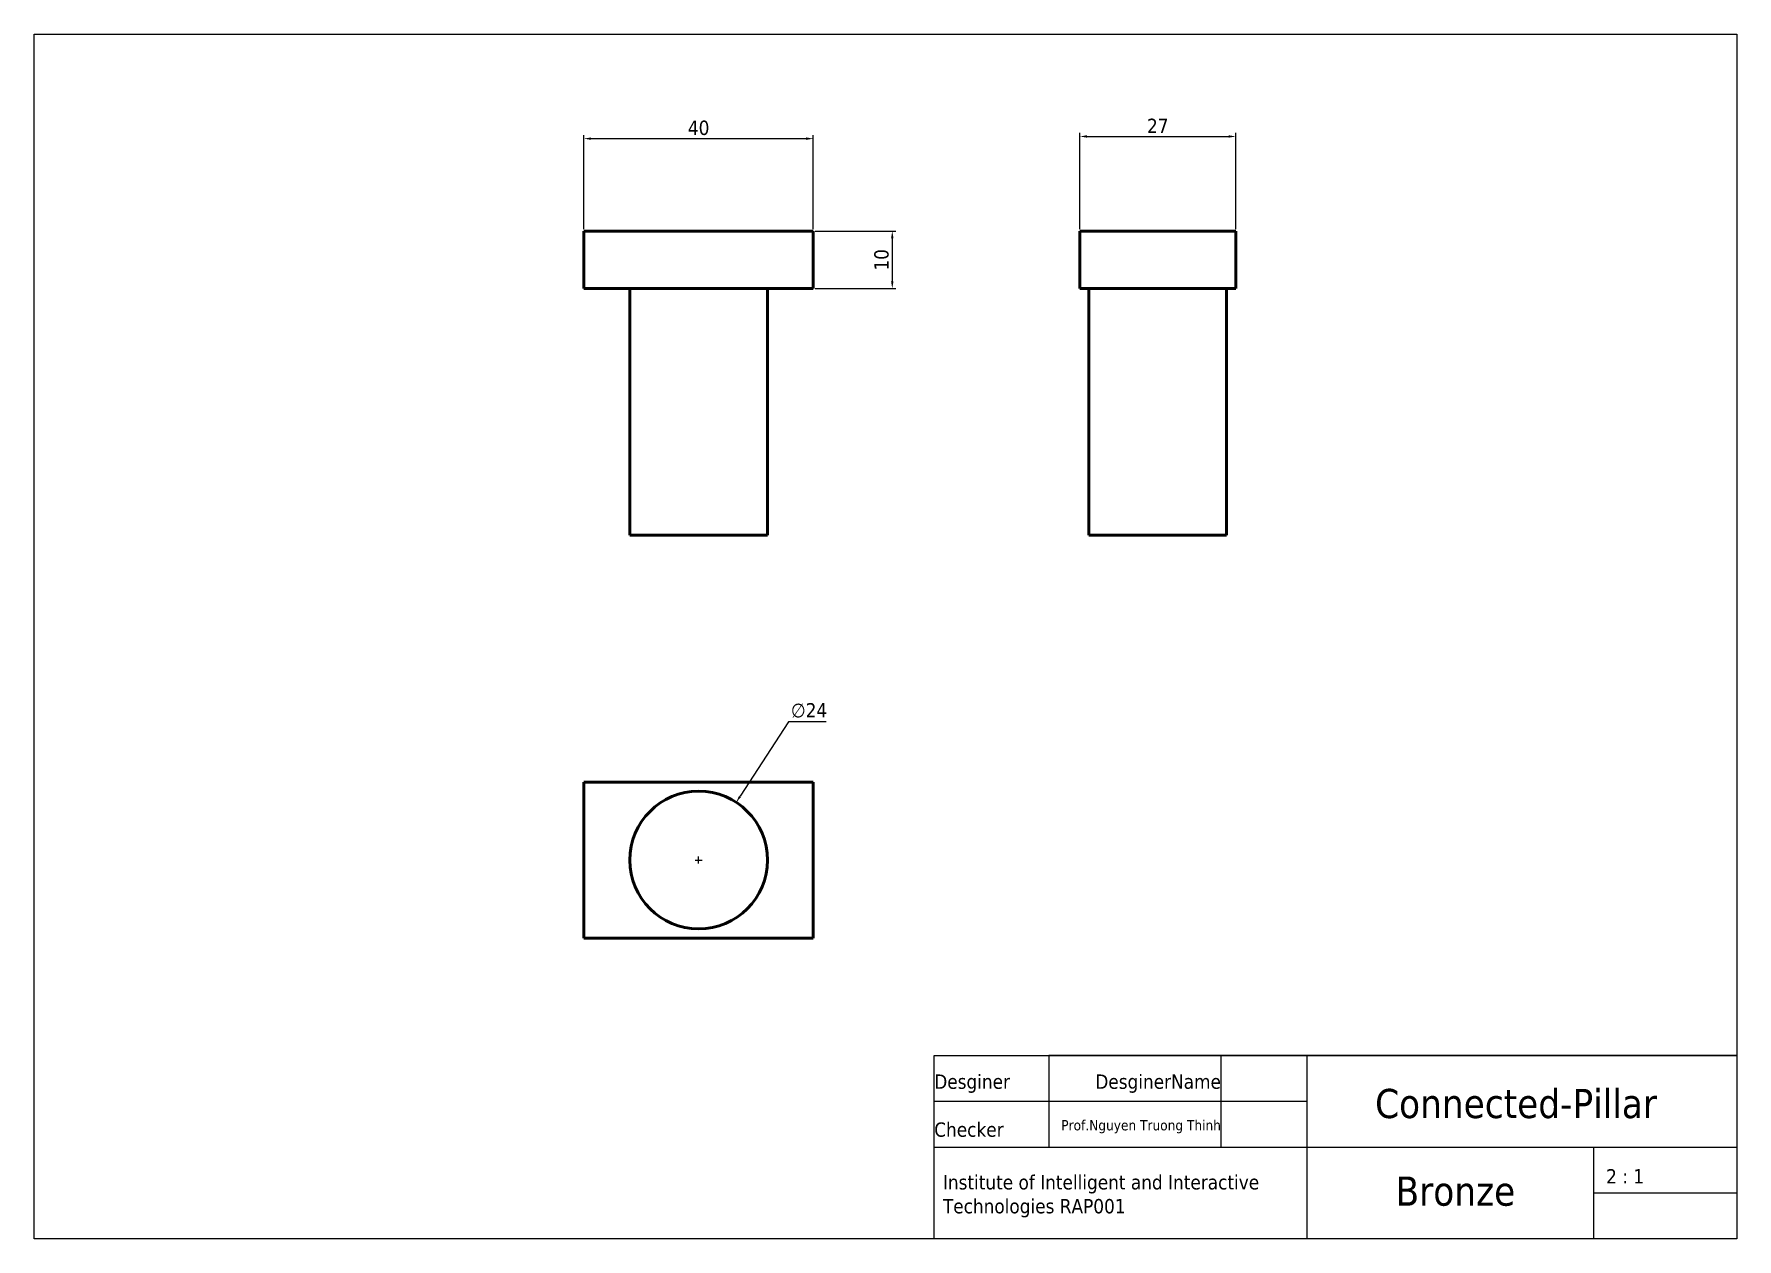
# Model space of a CAD drawing. Header units: millimetres. Extents: x -162 to 135, y 3 to 213.
import ezdxf

# ---------------------------------------------------------------- set-up
doc = ezdxf.new("R2010")
doc.units = ezdxf.units.MM
doc.header["$LTSCALE"] = 6.35
doc.layers.add('Visible (ANSI)', color=7, linetype='Continuous', lineweight=50)
doc.styles.add('Note Text (ISO)', font='tahoma.ttf')
doc.dimstyles.new('General (ISO)', dxfattribs={"dimscale": 0.25, "dimtxt": 10, "dimasz": 5, "dimexe": 2.5, "dimexo": 1.25, "dimgap": 2.286, "dimtad": 1, "dimtoh": 1, "dimdec": 0, "dimzin": 0, "dimdsep": 46, "dimtxsty": 'Note Text (ISO)', "dimcen": 2.5, "dimadec": 0, "dimazin": 0, "dimtfac": 1, "dimtdec": 0, "dimtofl": 0, "dimtmove": 0, "dimatfit": 3, "dimfxl": 25.4, "dimtolj": 1, "dimtzin": 0, "dimarcsym": 0})

# ---------------------------------------------------------------- blocks, each defined once
blk = doc.blocks.new('*D11')
at = {"color": 0, "lineweight": -2, "transparency": 16777216}
for p, q in [((-66.15, 179.15), (-66.15, 195.57)), ((-64.9, 194.95), (-27.4, 194.95)), ((-26.15, 179.15), (-26.15, 195.57))]:
    blk.add_line(p, q, dxfattribs=at)
at = {"color": 0, "transparency": 16777216}
for points in [[(-64.9, 195.16), (-64.9, 194.74), (-66.15, 194.95)], [(-27.4, 195.16), (-27.4, 194.74), (-26.15, 194.95)]]:
    blk.add_solid(points, dxfattribs=at)
at = {"layer": 'Defpoints', "color": 0, "transparency": 16777216}
for p in [(-26.15, 194.95), (-66.15, 178.83), (-26.15, 178.83)]:
    blk.add_point(p, dxfattribs=at)
at = {"color": 0, "transparency": 16777216, "insert": (-46.15, 196.82), "char_height": 2.5, "attachment_point": 5, "style": 'Note Text (ISO)'}
blk.add_mtext('\\A1;40', dxfattribs=at)
blk = doc.blocks.new('*D12')
at = {"color": 0, "lineweight": -2, "transparency": 16777216}
for p, q in [((-25.83, 178.83), (-11.76, 178.83)), ((-12.38, 177.58), (-12.38, 170.08)), ((-25.83, 168.83), (-11.76, 168.83))]:
    blk.add_line(p, q, dxfattribs=at)
at = {"color": 0, "transparency": 16777216}
for points in [[(-12.59, 177.58), (-12.17, 177.58), (-12.38, 178.83)], [(-12.59, 170.08), (-12.17, 170.08), (-12.38, 168.83)]]:
    blk.add_solid(points, dxfattribs=at)
at = {"layer": 'Defpoints', "color": 0, "transparency": 16777216}
for p in [(-26.15, 178.83), (-26.15, 168.83), (-12.38, 168.83)]:
    blk.add_point(p, dxfattribs=at)
at = {"color": 0, "transparency": 16777216, "insert": (-14.25, 173.83), "char_height": 2.5, "attachment_point": 5, "rotation": 90, "style": 'Note Text (ISO)'}
blk.add_mtext('\\A1;10', dxfattribs=at)
blk = doc.blocks.new('*D13')
at = {"color": 0, "lineweight": -2, "transparency": 16777216}
for p, q in [((20.32, 179.15), (20.32, 195.96)), ((21.57, 195.33), (46.27, 195.33)), ((47.52, 179.15), (47.52, 195.96))]:
    blk.add_line(p, q, dxfattribs=at)
at = {"color": 0, "transparency": 16777216}
for points in [[(21.57, 195.54), (21.57, 195.12), (20.32, 195.33)], [(46.27, 195.54), (46.27, 195.12), (47.52, 195.33)]]:
    blk.add_solid(points, dxfattribs=at)
at = {"layer": 'Defpoints', "color": 0, "transparency": 16777216}
for p in [(47.52, 195.33), (20.32, 178.83), (47.52, 178.83)]:
    blk.add_point(p, dxfattribs=at)
at = {"color": 0, "transparency": 16777216, "insert": (33.92, 197.18), "char_height": 2.5, "attachment_point": 5, "style": 'Note Text (ISO)'}
blk.add_mtext('\\A1;27', dxfattribs=at)
blk = doc.blocks.new('*D14')
at = {"color": 0, "lineweight": -2, "transparency": 16777216}
for p, q in [((-30.47, 93.3), (-38.92, 80.32)), ((-23.91, 93.3), (-30.47, 93.3)), ((-46.77, 69.21), (-45.52, 69.21)), ((-46.15, 68.59), (-46.15, 69.84))]:
    blk.add_line(p, q, dxfattribs=at)
at = {"color": 0, "transparency": 16777216}
blk.add_solid([(-39.1, 80.43), (-38.75, 80.2), (-39.6, 79.27)], dxfattribs=at)
at = {"layer": 'Defpoints', "color": 0, "transparency": 16777216}
for p in [(-39.6, 79.27), (-52.69, 59.15)]:
    blk.add_point(p, dxfattribs=at)
at = {"color": 0, "transparency": 16777216, "insert": (-26.9, 95.3), "char_height": 2.5, "attachment_point": 5, "style": 'Note Text (ISO)'}
blk.add_mtext('\\A1;∅24', dxfattribs=at)

msp = doc.modelspace()

# ---------------------------------------------------------------- linework, layer by layer
for p, q in [((-5.06, 19.17), (-5.06, 35.17)), ((44.94, 35.17), (14.94, 35.17)), ((14.94, 35.17), (14.94, 19.17)), ((59.94, 35.17), (44.94, 35.17)), ((44.94, 35.17), (44.94, 19.17)), ((109.94, 35.17), (59.94, 35.17)), ((59.94, 35.17), (59.94, 3.17)), ((134.94, 35.17), (109.94, 35.17)), ((-5.06, 27.17), (59.94, 27.17)), ((-5.06, 19.17), (134.94, 19.17)), ((109.94, 19.17), (109.94, 3.17)), ((134.94, 19.17), (134.94, 3.17)), ((134.94, 11.17), (109.94, 11.17))]:
    msp.add_line(p, q)
for points in [[(134.94, 3.17), (-162.06, 3.17), (-162.06, 213.17), (134.94, 213.17)], [(134.94, 3.17), (-162.06, 3.17), (-162.06, 213.17), (134.94, 213.17)], [(134.94, 3.17), (-5.06, 3.17), (-5.06, 35.17), (134.94, 35.17)], [(134.94, 3.17), (-5.06, 3.17), (-5.06, 35.17), (134.94, 35.17)]]:
    msp.add_lwpolyline(points, close=True)
at = {"layer": 'Visible (ANSI)'}
for p, q in [((-26.15, 178.83), (-66.15, 178.83)), ((-66.15, 168.83), (-66.15, 178.83)), ((-26.15, 168.83), (-26.15, 178.83)), ((20.32, 178.83), (47.52, 178.83)), ((20.32, 168.83), (20.32, 178.83)), ((47.52, 168.83), (47.52, 178.83)), ((-26.15, 168.83), (-66.15, 168.83)), ((-58.15, 125.83), (-58.15, 168.83)), ((-34.15, 125.83), (-34.15, 168.83)), ((20.32, 168.83), (47.52, 168.83)), ((21.92, 125.83), (21.92, 168.83)), ((45.92, 125.83), (45.92, 168.83)), ((-58.15, 125.83), (-34.15, 125.83)), ((21.92, 125.83), (45.92, 125.83)), ((-66.15, 82.81), (-66.15, 55.61)), ((-26.15, 82.81), (-66.15, 82.81)), ((-26.15, 82.81), (-26.15, 55.61)), ((-66.15, 55.61), (-26.15, 55.61))]:
    msp.add_line(p, q, dxfattribs=at)
msp.add_circle((-46.15, 69.21), 12, dxfattribs=at)

# ---------------------------------------------------------------- texts
at = {"style": 'Note Text (ISO)'}
for s, width, gutter_width, heights, insert, char_height, attachment_point in [('Desginer', 20, 25.4, [0], (-5.06, 31.84), 2.5, 1), ('DesginerName', 19.9426, 25.4, [3.33], (44.94, 31.84), 2.5, 3), ('Connected-Pillar', 22.8938, 0, [3.33], (121, 29.32), 5.08, 3), ('Prof.Nguyen Truong Thinh', 32.5323, 25.4, [2.67], (44.94, 21.58), 1.8, 9), ('Checker', 20, 25.4, [0], (-5.06, 20.93), 2.5, 7), ('2 : 1', 20, 25.4, [0], (112.12, 12.84), 2.5, 7), ('Institute of Intelligent and Interactive Technologies RAP001', 65, 25.4, [0], (-3.55, 14.3), 2.5, 1), ('Bronze', 19.9426, 25.4, [3.33], (96.27, 14.05), 5.08, 3)]:
    msp.add_mtext_dynamic_manual_height_columns(s, width=width, gutter_width=gutter_width, heights=heights, dxfattribs=dict(at, insert=insert, char_height=char_height, attachment_point=attachment_point))

# ---------------------------------------------------------------- dimensions: what is measured, and where the dimension line sits
for base, p1, p2, picture, middle in [((-26.15, 194.95), (-66.15, 178.83), (-26.15, 178.83), '*D11', (-46.15, 196.82)), ((47.52, 195.33), (20.32, 178.83), (47.52, 178.83), '*D13', (33.92, 197.18))]:
    dim = msp.add_linear_dim(base=base, p1=p1, p2=p2, dimstyle='General (ISO)')
    dim.commit()
    dim.dimension.update_dxf_attribs({"geometry": picture, "text_midpoint": middle})
dim = msp.add_linear_dim(base=(-12.38, 168.83), p1=(-26.15, 178.83), p2=(-26.15, 168.83), angle=90, dimstyle='General (ISO)')
dim.commit()
dim.dimension.update_dxf_attribs({"geometry": '*D12', "text_midpoint": (-14.25, 173.83)})
dim = msp.add_diameter_dim_2p(p1=(-52.69, 59.15), p2=(-39.6, 79.27), dimstyle='General (ISO)')
dim.commit()
dim.dimension.update_dxf_attribs({"geometry": '*D14', "text_midpoint": (-26.9, 93.3), "dimtype": 163})

doc.saveas('drawing.dxf')
